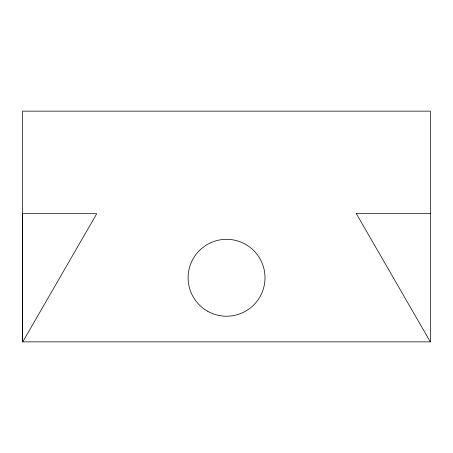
<?xml version="1.0" encoding="UTF-8"?>
<svg xmlns="http://www.w3.org/2000/svg" width="453" height="453" viewBox="0 0 453 453"><rect width="100%" height="100%" fill="white"/><g stroke="black" fill="none" stroke-linecap="round" stroke-linejoin="round"><path stroke-width="0.68" d="M22.758 341.856L96.761 213.68L22.65 213.68L22.65 341.856L22.65 111.144L430.35 111.144L430.35 341.856L22.65 341.856M356.347 213.68L430.35 213.68M356.347 213.68L430.35 341.856M207.327 311.069A38.454 38.454 0 0 0 265.005 277.768A38.454 38.454 0 0 0 207.327 244.467A38.454 38.454 0 0 0 207.327 311.069"/></g></svg>
